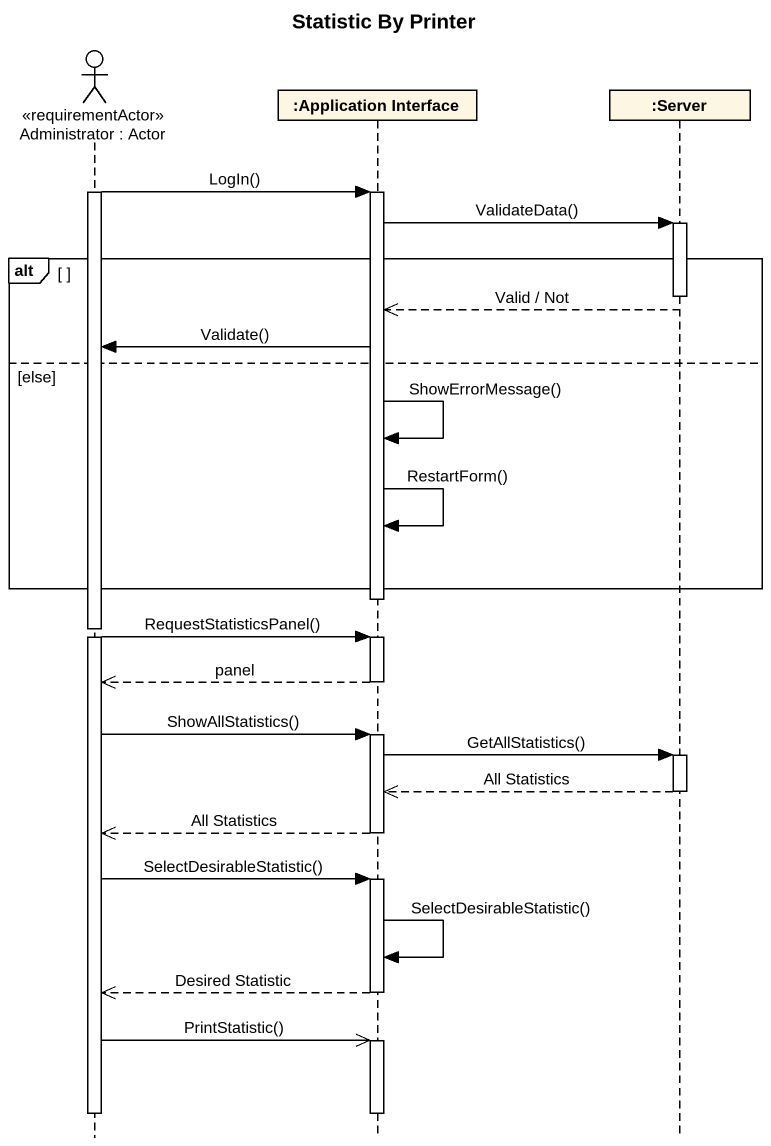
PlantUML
@startuml
title Statistic By Printer
hide footbox
actor "Administrator : Actor" as Administrator <<requirementActor>>
participant ":Application Interface" as Application_Interface
participant ":Server" as Server

activate Administrator
Administrator -> Application_Interface : LogIn()
activate Application_Interface
Application_Interface -> Server : ValidateData()
activate Server
alt
  deactivate Server
  Server -->> Application_Interface : Valid / Not
  Application_Interface -> Administrator : Validate()
else else
  Application_Interface -> Application_Interface : ShowErrorMessage()
  Application_Interface -> Application_Interface : RestartForm()
end
deactivate Application_Interface
Administrator -> Application_Interface : RequestStatisticsPanel()
activate Application_Interface
Application_Interface -->> Administrator : panel
deactivate Application_Interface
Administrator -> Application_Interface : ShowAllStatistics()
activate Application_Interface
Application_Interface -> Server : GetAllStatistics()
activate Server
Server -->> Application_Interface : All Statistics
deactivate Server
Application_Interface -->> Administrator : All Statistics
deactivate Application_Interface
Administrator -> Application_Interface : SelectDesirableStatistic()
activate Application_Interface
Application_Interface -> Application_Interface : SelectDesirableStatistic()
Application_Interface -->> Administrator : Desired Statistic
deactivate Application_Interface
Administrator ->> Application_Interface : PrintStatistic()
activate Application_Interface
deactivate Application_Interface
deactivate Administrator
@enduml
